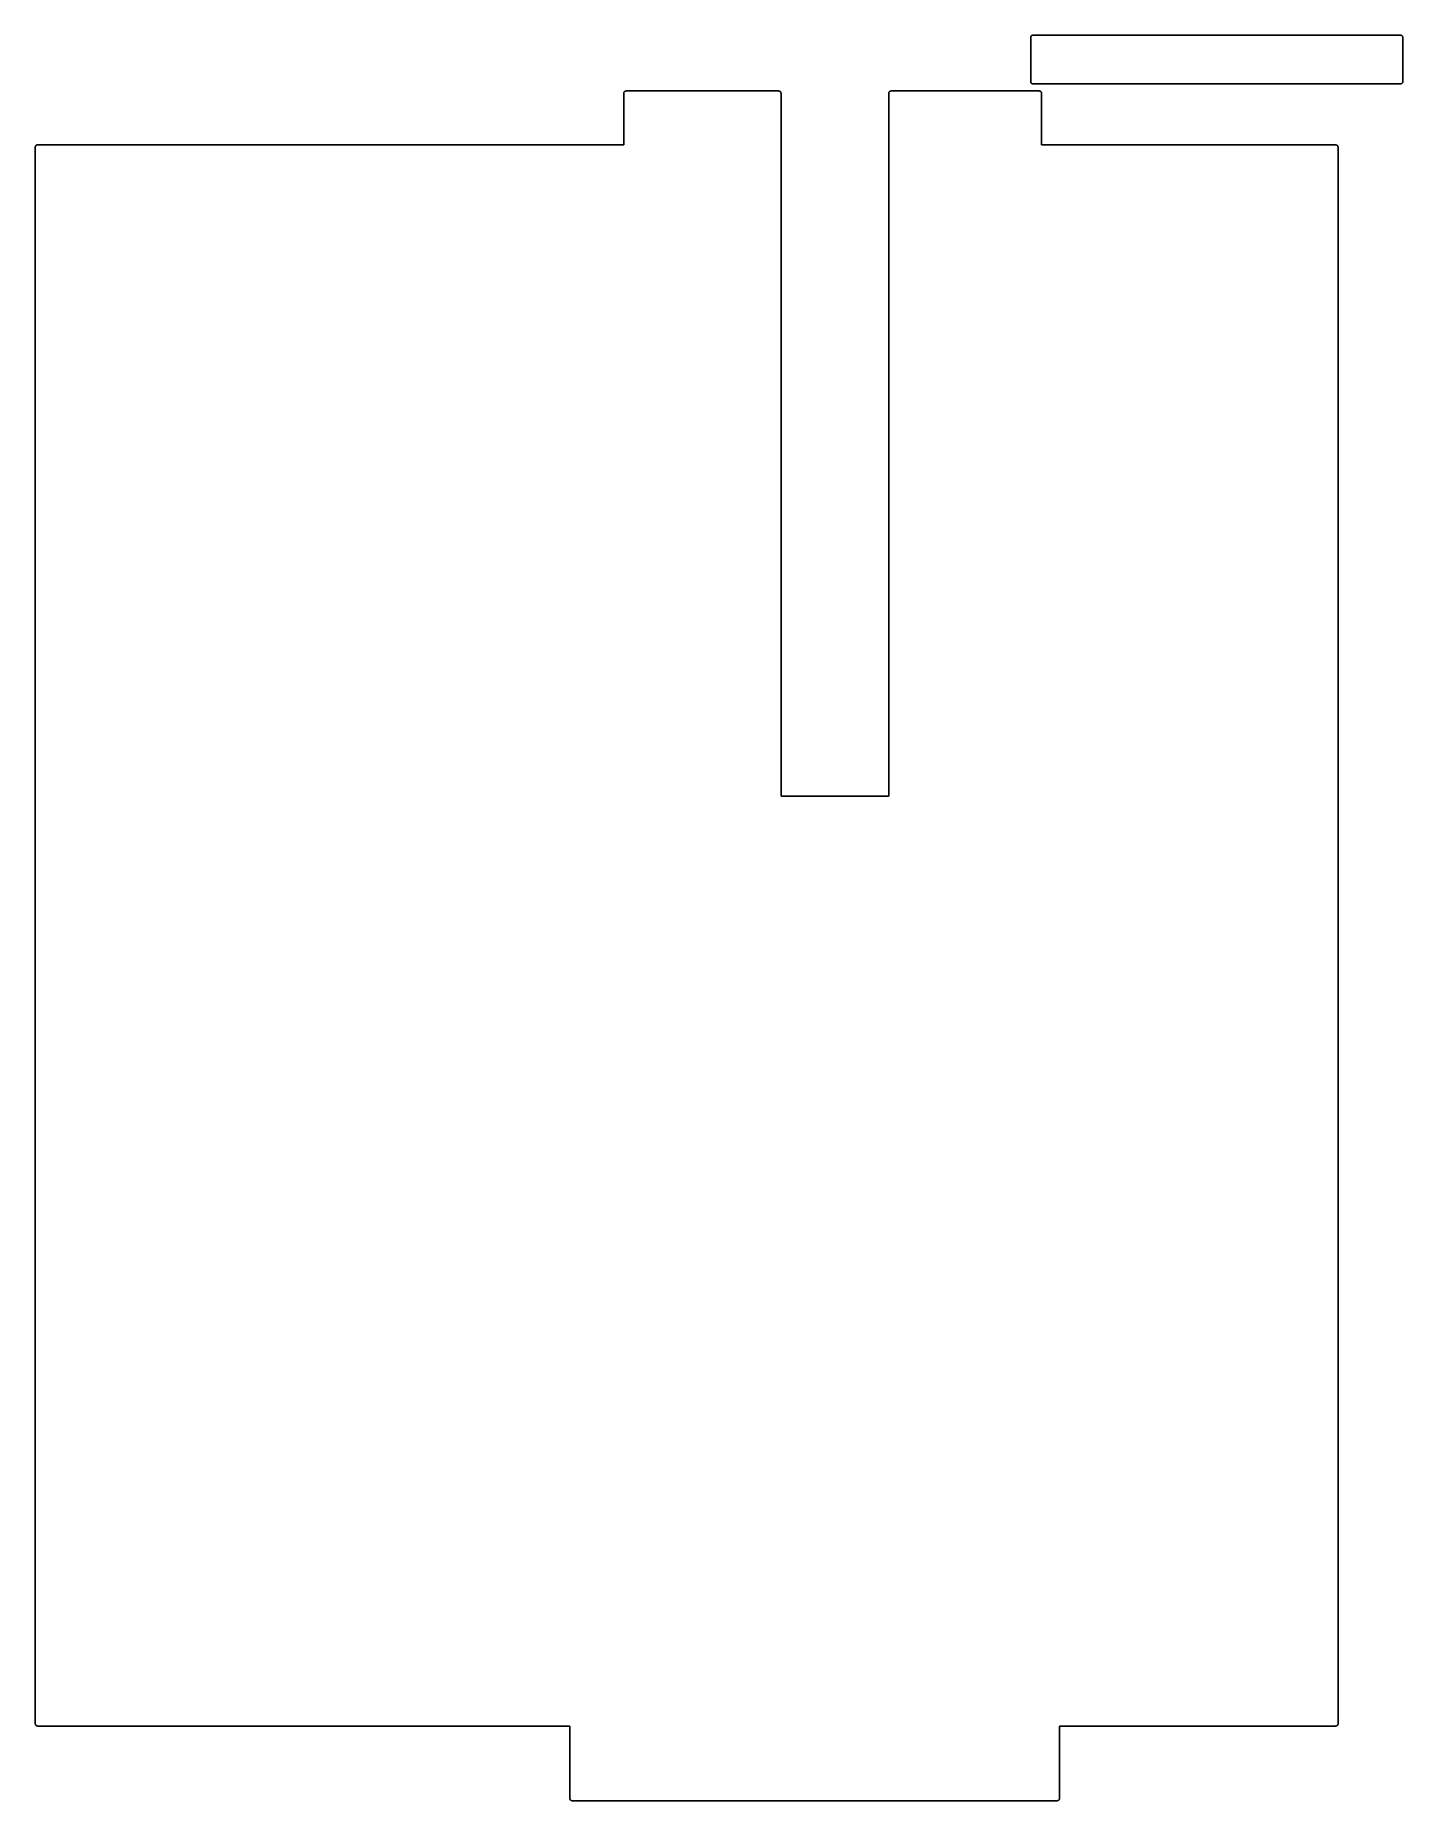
# Model space of a CAD drawing. Extents: x 99.6 to 176.9, y -125.1 to -25.3.
import ezdxf

# ---------------------------------------------------------------- set-up
doc = ezdxf.new("R2010")
doc.units = 0
doc.header["$MEASUREMENT"] = 0
doc.layers.add('BLACK', color=7, linetype='CONTINUOUS')

msp = doc.modelspace()

# ---------------------------------------------------------------- linework, layer by layer
at = {"layer": 'BLACK', "linetype": 'CONTINUOUS'}
for p, q in [((155.856, -25.4), (155.857, -25.3804)), ((155.856, -25.4049), (155.856, -25.4)), ((155.856, -27.9351), (155.856, -25.4049)), ((155.857, -25.3804), (155.863, -25.3615)), ((155.863, -25.3615), (155.872, -25.3442)), ((155.872, -25.3442), (155.885, -25.3289)), ((155.885, -25.3289), (155.9, -25.3165)), ((155.9, -25.3165), (155.918, -25.3072)), ((155.918, -25.3072), (155.936, -25.3014)), ((155.936, -25.3014), (155.951, -25.3)), ((155.951, -25.3), (155.956, -25.2995)), ((155.956, -25.2995), (155.961, -25.3)), ((155.961, -25.3), (176.779, -25.3)), ((176.779, -25.3), (176.784, -25.2995)), ((176.784, -25.2995), (176.789, -25.3)), ((176.789, -25.3), (176.804, -25.3014)), ((176.804, -25.3014), (176.822, -25.3072)), ((176.822, -25.3072), (176.84, -25.3165)), ((176.84, -25.3165), (176.855, -25.3289)), ((176.855, -25.3289), (176.868, -25.3442)), ((176.868, -25.3442), (176.877, -25.3615)), ((176.877, -25.3615), (176.883, -25.3804)), ((176.883, -25.3804), (176.884, -25.4)), ((176.884, -25.4), (176.884, -25.4049)), ((176.884, -25.4049), (176.884, -27.9351)), ((155.856, -27.94), (155.856, -27.9351)), ((155.857, -27.9596), (155.856, -27.94)), ((176.884, -27.94), (176.883, -27.9596)), ((176.884, -27.9351), (176.884, -27.94)), ((132.842, -28.5732), (132.843, -28.5613)), ((132.842, -28.5741), (132.842, -28.5732)), ((132.842, -28.575), (132.842, -28.5741)), ((132.842, -28.5741), (132.842, -28.5741)), ((132.842, -28.5741), (132.842, -28.5741)), ((132.842, -31.4898), (132.842, -28.575)), ((132.843, -28.5613), (132.845, -28.5495)), ((132.845, -28.5486), (132.848, -28.5372)), ((132.845, -28.549), (132.845, -28.5486)), ((132.845, -28.5495), (132.845, -28.549)), ((132.848, -28.5372), (132.852, -28.5258)), ((132.852, -28.525), (132.858, -28.5145)), ((132.852, -28.5254), (132.852, -28.525)), ((132.852, -28.5258), (132.852, -28.5254)), ((132.858, -28.5145), (132.864, -28.504)), ((132.864, -28.5032), (132.872, -28.4941)), ((132.864, -28.5036), (132.864, -28.5032)), ((132.864, -28.504), (132.864, -28.5036)), ((132.872, -28.4941), (132.88, -28.4849)), ((132.88, -28.4843), (132.889, -28.4768)), ((132.88, -28.4846), (132.88, -28.4843)), ((132.88, -28.4849), (132.88, -28.4846)), ((132.889, -28.4768), (132.899, -28.4692)), ((132.899, -28.4687), (132.91, -28.4632)), ((132.899, -28.469), (132.899, -28.4687)), ((132.899, -28.4692), (132.899, -28.469)), ((132.91, -28.4632), (132.921, -28.4576)), ((132.921, -28.4572), (132.933, -28.4539)), ((132.921, -28.4575), (132.921, -28.4572)), ((132.921, -28.4576), (132.921, -28.4575)), ((132.933, -28.4539), (132.944, -28.4504)), ((132.944, -28.4504), (132.945, -28.4504)), ((132.945, -28.4503), (132.957, -28.4492)), ((132.945, -28.4504), (132.945, -28.4503)), ((132.957, -28.4492), (132.969, -28.448)), ((132.969, -28.448), (141.605, -28.448)), ((141.605, -28.448), (141.606, -28.448)), ((141.606, -28.448), (141.606, -28.448)), ((141.606, -28.448), (141.606, -28.448)), ((141.606, -28.448), (141.607, -28.448)), ((141.607, -28.448), (141.619, -28.4493)), ((141.619, -28.4493), (141.631, -28.4506)), ((141.631, -28.4506), (141.631, -28.4507)), ((141.631, -28.4507), (141.631, -28.4508)), ((141.631, -28.4508), (141.643, -28.4544)), ((141.643, -28.4544), (141.654, -28.4579)), ((141.654, -28.4579), (141.655, -28.4581)), ((141.655, -28.4581), (141.655, -28.4583)), ((141.655, -28.4583), (141.665, -28.464)), ((141.665, -28.464), (141.676, -28.4697)), ((141.676, -28.4697), (141.676, -28.47)), ((141.676, -28.47), (141.677, -28.4702)), ((141.677, -28.4702), (141.686, -28.4779)), ((141.686, -28.4779), (141.695, -28.4855)), ((141.695, -28.4855), (141.695, -28.4859)), ((141.695, -28.4859), (141.696, -28.4861)), ((141.696, -28.4861), (141.703, -28.4955)), ((141.703, -28.4955), (141.711, -28.5047)), ((141.711, -28.5047), (141.711, -28.5051)), ((141.711, -28.5051), (141.711, -28.5055)), ((141.711, -28.5055), (141.717, -28.5161)), ((141.717, -28.5161), (141.722, -28.5266)), ((141.722, -28.5266), (141.723, -28.527)), ((141.723, -28.527), (141.723, -28.5274)), ((141.723, -28.5274), (141.726, -28.5389)), ((141.726, -28.5389), (141.73, -28.5503)), ((141.73, -28.5503), (141.73, -28.5508)), ((141.73, -28.5508), (141.73, -28.5512)), ((141.73, -28.5512), (141.731, -28.5631)), ((141.731, -28.5631), (141.732, -28.575)), ((141.732, -28.575), (141.732, -68.3198)), ((147.828, -28.5732), (147.829, -28.5613)), ((147.828, -28.5741), (147.828, -28.5732)), ((147.828, -28.575), (147.828, -28.5741)), ((147.828, -28.5741), (147.828, -28.5741)), ((147.828, -28.5741), (147.828, -28.5741)), ((147.828, -68.3198), (147.828, -28.575)), ((147.829, -28.5613), (147.831, -28.5495)), ((147.831, -28.5486), (147.834, -28.5372)), ((147.831, -28.549), (147.831, -28.5486)), ((147.831, -28.5495), (147.831, -28.549)), ((147.834, -28.5372), (147.838, -28.5258)), ((147.838, -28.525), (147.844, -28.5145)), ((147.838, -28.5254), (147.838, -28.525)), ((147.838, -28.5258), (147.838, -28.5254)), ((147.844, -28.5145), (147.85, -28.504)), ((147.85, -28.5032), (147.858, -28.4941)), ((147.85, -28.5036), (147.85, -28.5032)), ((147.85, -28.504), (147.85, -28.5036)), ((147.858, -28.4941), (147.866, -28.4849)), ((147.866, -28.4843), (147.875, -28.4768)), ((147.866, -28.4846), (147.866, -28.4843)), ((147.866, -28.4849), (147.866, -28.4846)), ((147.875, -28.4768), (147.885, -28.4692)), ((147.885, -28.4687), (147.896, -28.4632)), ((147.885, -28.469), (147.885, -28.4687)), ((147.885, -28.4692), (147.885, -28.469)), ((147.896, -28.4632), (147.907, -28.4576)), ((147.907, -28.4572), (147.919, -28.4539)), ((147.907, -28.4575), (147.907, -28.4572)), ((147.907, -28.4576), (147.907, -28.4575)), ((147.919, -28.4539), (147.93, -28.4504)), ((147.93, -28.4504), (147.931, -28.4504)), ((147.931, -28.4503), (147.943, -28.4492)), ((147.931, -28.4504), (147.931, -28.4503)), ((147.943, -28.4492), (147.955, -28.448)), ((147.955, -28.448), (156.337, -28.448)), ((155.863, -27.9785), (155.857, -27.9596)), ((155.872, -27.9958), (155.863, -27.9785)), ((155.885, -28.0111), (155.872, -27.9958)), ((155.9, -28.0235), (155.885, -28.0111)), ((155.918, -28.0328), (155.9, -28.0235)), ((155.936, -28.0386), (155.918, -28.0328)), ((155.956, -28.0405), (155.936, -28.0386)), ((155.961, -28.04), (155.956, -28.0405)), ((176.779, -28.04), (155.961, -28.04)), ((156.337, -28.448), (156.338, -28.448)), ((156.338, -28.448), (156.338, -28.448)), ((156.338, -28.448), (156.338, -28.448)), ((156.338, -28.448), (156.339, -28.448)), ((156.339, -28.448), (156.351, -28.4493)), ((156.351, -28.4493), (156.363, -28.4506)), ((156.363, -28.4506), (156.363, -28.4507)), ((156.363, -28.4507), (156.363, -28.4508)), ((156.363, -28.4508), (156.375, -28.4544)), ((156.375, -28.4544), (156.386, -28.4579)), ((156.386, -28.4579), (156.387, -28.4581)), ((156.387, -28.4581), (156.387, -28.4583)), ((156.387, -28.4583), (156.397, -28.464)), ((156.397, -28.464), (156.408, -28.4697)), ((156.408, -28.4697), (156.408, -28.47)), ((156.408, -28.47), (156.409, -28.4702)), ((156.409, -28.4702), (156.418, -28.4779)), ((156.418, -28.4779), (156.427, -28.4855)), ((156.427, -28.4855), (156.427, -28.4859)), ((156.427, -28.4859), (156.428, -28.4861)), ((156.428, -28.4861), (156.435, -28.4955)), ((156.435, -28.4955), (156.443, -28.5047)), ((156.443, -28.5047), (156.443, -28.5051)), ((156.443, -28.5051), (156.443, -28.5055)), ((156.443, -28.5055), (156.449, -28.5161)), ((156.449, -28.5161), (156.454, -28.5266)), ((156.454, -28.5266), (156.455, -28.527)), ((156.455, -28.527), (156.455, -28.5274)), ((156.455, -28.5274), (156.458, -28.5389)), ((156.458, -28.5389), (156.462, -28.5503)), ((156.462, -28.5503), (156.462, -28.5508)), ((156.462, -28.5508), (156.462, -28.5512)), ((156.462, -28.5512), (156.463, -28.5631)), ((156.463, -28.5631), (156.464, -28.575)), ((156.464, -28.575), (156.464, -31.4898)), ((176.784, -28.0405), (176.779, -28.04)), ((176.789, -28.04), (176.784, -28.0405)), ((176.804, -28.0386), (176.789, -28.04)), ((176.822, -28.0328), (176.804, -28.0386)), ((176.84, -28.0235), (176.822, -28.0328)), ((176.855, -28.0111), (176.84, -28.0235)), ((176.868, -27.9958), (176.855, -28.0111)), ((176.877, -27.9785), (176.868, -27.9958)), ((176.883, -27.9596), (176.877, -27.9785)), ((99.568, -31.6212), (99.5693, -31.6093)), ((99.568, -31.6221), (99.568, -31.6212)), ((99.568, -31.623), (99.568, -31.6221)), ((99.568, -31.6221), (99.568, -31.6221)), ((99.568, -31.6221), (99.568, -31.6221)), ((99.568, -120.777), (99.568, -31.623)), ((99.5693, -31.6093), (99.5706, -31.5975)), ((99.5706, -31.5975), (99.5707, -31.597)), ((99.5707, -31.597), (99.5708, -31.5966)), ((99.5708, -31.5966), (99.5744, -31.5852)), ((99.5744, -31.5852), (99.5779, -31.5738)), ((99.5779, -31.5738), (99.5781, -31.5734)), ((99.5781, -31.5734), (99.5783, -31.573)), ((99.5783, -31.573), (99.584, -31.5625)), ((99.584, -31.5625), (99.5897, -31.552)), ((99.5897, -31.552), (99.59, -31.5516)), ((99.59, -31.5516), (99.5902, -31.5512)), ((99.5902, -31.5512), (99.5979, -31.5421)), ((99.5979, -31.5421), (99.6055, -31.5329)), ((99.6055, -31.5329), (99.6059, -31.5326)), ((99.6059, -31.5326), (99.6061, -31.5323)), ((99.6061, -31.5323), (99.6155, -31.5248)), ((99.6155, -31.5248), (99.6247, -31.5172)), ((99.6247, -31.5172), (99.6251, -31.517)), ((99.6251, -31.517), (99.6255, -31.5167)), ((99.6255, -31.5167), (99.6361, -31.5112)), ((99.6361, -31.5112), (99.6466, -31.5056)), ((99.6466, -31.5056), (99.647, -31.5055)), ((99.647, -31.5055), (99.6474, -31.5052)), ((99.6474, -31.5052), (99.6589, -31.5019)), ((99.6589, -31.5019), (99.6703, -31.4984)), ((99.6703, -31.4984), (99.6708, -31.4984)), ((99.6708, -31.4984), (99.6712, -31.4982)), ((99.6712, -31.4982), (99.6831, -31.4972)), ((99.6831, -31.4972), (99.695, -31.496)), ((99.695, -31.496), (132.836, -31.496)), ((132.836, -31.496), (132.841, -31.4954)), ((132.841, -31.4954), (132.842, -31.4898)), ((156.464, -31.4898), (156.465, -31.4954)), ((156.465, -31.4954), (156.47, -31.496)), ((156.47, -31.496), (173.101, -31.496)), ((173.101, -31.496), (173.102, -31.496)), ((173.102, -31.496), (173.102, -31.496)), ((173.102, -31.496), (173.102, -31.496)), ((173.102, -31.496), (173.103, -31.496)), ((173.103, -31.496), (173.115, -31.4973)), ((173.115, -31.4973), (173.127, -31.4986)), ((173.127, -31.4986), (173.127, -31.4987)), ((173.127, -31.4987), (173.127, -31.4988)), ((173.127, -31.4988), (173.139, -31.5024)), ((173.139, -31.5024), (173.15, -31.5059)), ((173.15, -31.5059), (173.151, -31.5061)), ((173.151, -31.5061), (173.151, -31.5063)), ((173.151, -31.5063), (173.161, -31.512)), ((173.161, -31.512), (173.172, -31.5177)), ((173.172, -31.5177), (173.172, -31.518)), ((173.172, -31.518), (173.173, -31.5182)), ((173.173, -31.5182), (173.182, -31.5259)), ((173.182, -31.5259), (173.191, -31.5335)), ((173.191, -31.5335), (173.191, -31.5339)), ((173.191, -31.5339), (173.192, -31.5341)), ((173.192, -31.5341), (173.199, -31.5435)), ((173.199, -31.5435), (173.207, -31.5527)), ((173.207, -31.5527), (173.207, -31.5531)), ((173.207, -31.5531), (173.207, -31.5535)), ((173.207, -31.5535), (173.213, -31.5641)), ((173.213, -31.5641), (173.218, -31.5746)), ((173.218, -31.5746), (173.219, -31.575)), ((173.219, -31.575), (173.219, -31.5754)), ((173.219, -31.5754), (173.222, -31.5867)), ((173.222, -31.5867), (173.226, -31.5983)), ((173.226, -31.5983), (173.226, -31.5988)), ((173.226, -31.5988), (173.226, -31.5992)), ((173.226, -31.5992), (173.227, -31.6111)), ((173.227, -31.6111), (173.228, -31.623)), ((173.228, -31.623), (173.228, -120.777)), ((141.732, -68.3198), (141.733, -68.3254)), ((141.733, -68.3254), (141.738, -68.326)), ((141.738, -68.326), (147.822, -68.326)), ((147.822, -68.326), (147.827, -68.3254)), ((147.827, -68.3254), (147.828, -68.3198)), ((99.5692, -120.789), (99.568, -120.777)), ((99.5703, -120.801), (99.5692, -120.789)), ((173.227, -120.791), (173.225, -120.803)), ((173.228, -120.779), (173.227, -120.791)), ((173.228, -120.777), (173.228, -120.778)), ((173.228, -120.778), (173.228, -120.778)), ((173.228, -120.778), (173.228, -120.778)), ((173.228, -120.778), (173.228, -120.779)), ((99.5704, -120.801), (99.5703, -120.801)), ((99.5704, -120.802), (99.5704, -120.801)), ((99.5739, -120.813), (99.5704, -120.802)), ((99.5772, -120.825), (99.5739, -120.813)), ((99.5775, -120.825), (99.5772, -120.825)), ((99.5776, -120.825), (99.5775, -120.825)), ((99.5832, -120.836), (99.5776, -120.825)), ((99.5887, -120.847), (99.5832, -120.836)), ((99.589, -120.847), (99.5887, -120.847)), ((99.5892, -120.847), (99.589, -120.847)), ((99.5968, -120.857), (99.5892, -120.847)), ((99.6043, -120.866), (99.5968, -120.857)), ((99.6046, -120.866), (99.6043, -120.866)), ((99.6049, -120.866), (99.6046, -120.866)), ((99.6141, -120.874), (99.6049, -120.866)), ((99.6232, -120.882), (99.6141, -120.874)), ((99.6236, -120.882), (99.6232, -120.882)), ((99.624, -120.882), (99.6236, -120.882)), ((99.6345, -120.888), (99.624, -120.882)), ((99.645, -120.894), (99.6345, -120.888)), ((99.6454, -120.894), (99.645, -120.894)), ((99.6458, -120.894), (99.6454, -120.894)), ((99.6572, -120.898), (99.6458, -120.894)), ((99.6686, -120.901), (99.6572, -120.898)), ((99.669, -120.901), (99.6686, -120.901)), ((99.6695, -120.901), (99.669, -120.901)), ((99.6813, -120.903), (99.6695, -120.901)), ((99.6932, -120.904), (99.6813, -120.903)), ((99.6941, -120.904), (99.6932, -120.904)), ((99.695, -120.904), (99.6941, -120.904)), ((99.6941, -120.904), (99.6941, -120.904)), ((99.6941, -120.904), (99.6941, -120.904)), ((129.788, -120.904), (99.695, -120.904)), ((129.793, -120.905), (129.788, -120.904)), ((129.794, -120.91), (129.793, -120.905)), ((129.794, -125), (129.794, -120.91)), ((157.481, -120.905), (157.48, -120.91)), ((157.48, -120.91), (157.48, -125)), ((157.486, -120.904), (157.481, -120.905)), ((173.101, -120.904), (157.486, -120.904)), ((173.113, -120.903), (173.101, -120.904)), ((173.125, -120.902), (173.113, -120.903)), ((173.126, -120.902), (173.125, -120.902)), ((173.125, -120.902), (173.125, -120.902)), ((173.137, -120.898), (173.126, -120.902)), ((173.149, -120.895), (173.137, -120.898)), ((173.16, -120.889), (173.149, -120.894)), ((173.149, -120.894), (173.149, -120.895)), ((173.149, -120.895), (173.149, -120.895)), ((173.171, -120.883), (173.16, -120.889)), ((173.181, -120.875), (173.171, -120.883)), ((173.171, -120.883), (173.171, -120.883)), ((173.171, -120.883), (173.171, -120.883)), ((173.19, -120.868), (173.181, -120.875)), ((173.198, -120.858), (173.19, -120.867)), ((173.19, -120.867), (173.19, -120.867)), ((173.19, -120.867), (173.19, -120.868)), ((173.206, -120.849), (173.198, -120.858)), ((173.212, -120.837), (173.206, -120.848)), ((173.206, -120.848), (173.206, -120.848)), ((173.206, -120.848), (173.206, -120.849)), ((173.218, -120.827), (173.212, -120.837)), ((173.222, -120.815), (173.218, -120.826)), ((173.218, -120.826), (173.218, -120.827)), ((173.218, -120.827), (173.218, -120.827)), ((173.225, -120.803), (173.222, -120.815)), ((173.225, -120.803), (173.225, -120.803)), ((173.225, -120.803), (173.225, -120.803)), ((129.795, -125.012), (129.794, -125)), ((129.796, -125.024), (129.795, -125.012)), ((129.796, -125.025), (129.796, -125.024)), ((129.796, -125.024), (129.796, -125.024)), ((129.8, -125.036), (129.796, -125.025)), ((129.803, -125.048), (129.8, -125.036)), ((129.804, -125.048), (129.803, -125.048)), ((129.803, -125.048), (129.803, -125.048)), ((129.809, -125.059), (129.804, -125.048)), ((129.815, -125.07), (129.809, -125.059)), ((129.823, -125.08), (129.815, -125.07)), ((129.815, -125.07), (129.815, -125.07)), ((129.815, -125.07), (129.815, -125.07)), ((129.83, -125.089), (129.823, -125.08)), ((129.831, -125.089), (129.83, -125.089)), ((129.84, -125.097), (129.831, -125.089)), ((129.831, -125.089), (129.831, -125.089)), ((129.849, -125.105), (129.84, -125.097)), ((129.85, -125.105), (129.849, -125.105)), ((129.861, -125.111), (129.85, -125.105)), ((129.85, -125.105), (129.85, -125.105)), ((129.871, -125.117), (129.861, -125.111)), ((129.872, -125.117), (129.871, -125.117)), ((129.871, -125.117), (129.871, -125.117)), ((129.883, -125.121), (129.872, -125.117)), ((129.895, -125.124), (129.883, -125.121)), ((129.907, -125.126), (129.895, -125.124)), ((129.895, -125.124), (129.895, -125.124)), ((129.895, -125.124), (129.895, -125.124)), ((129.919, -125.127), (129.907, -125.126)), ((129.92, -125.127), (129.919, -125.127)), ((129.921, -125.127), (129.92, -125.127)), ((129.92, -125.127), (129.92, -125.127)), ((129.92, -125.127), (129.92, -125.127)), ((157.353, -125.127), (129.921, -125.127)), ((157.365, -125.126), (157.353, -125.127)), ((157.377, -125.125), (157.365, -125.126)), ((157.378, -125.125), (157.377, -125.125)), ((157.377, -125.125), (157.377, -125.125)), ((157.389, -125.121), (157.378, -125.125)), ((157.401, -125.118), (157.389, -125.121)), ((157.412, -125.112), (157.401, -125.117)), ((157.401, -125.117), (157.401, -125.118)), ((157.401, -125.118), (157.401, -125.118)), ((157.423, -125.106), (157.412, -125.112)), ((157.433, -125.098), (157.423, -125.106)), ((157.423, -125.106), (157.423, -125.106)), ((157.423, -125.106), (157.423, -125.106)), ((157.442, -125.091), (157.433, -125.098)), ((157.45, -125.081), (157.442, -125.09)), ((157.442, -125.09), (157.442, -125.09)), ((157.442, -125.09), (157.442, -125.091)), ((157.458, -125.072), (157.45, -125.081)), ((157.464, -125.06), (157.458, -125.071)), ((157.458, -125.071), (157.458, -125.071)), ((157.458, -125.071), (157.458, -125.072)), ((157.47, -125.05), (157.464, -125.06)), ((157.474, -125.038), (157.47, -125.049)), ((157.47, -125.049), (157.47, -125.05)), ((157.47, -125.05), (157.47, -125.05)), ((157.477, -125.026), (157.474, -125.038)), ((157.479, -125.014), (157.477, -125.026)), ((157.477, -125.026), (157.477, -125.026)), ((157.477, -125.026), (157.477, -125.026)), ((157.48, -125.002), (157.479, -125.014)), ((157.48, -125), (157.48, -125.001)), ((157.48, -125.001), (157.48, -125.001)), ((157.48, -125.001), (157.48, -125.001)), ((157.48, -125.001), (157.48, -125.002))]:
    msp.add_line(p, q, dxfattribs=at)

doc.saveas('drawing.dxf')
